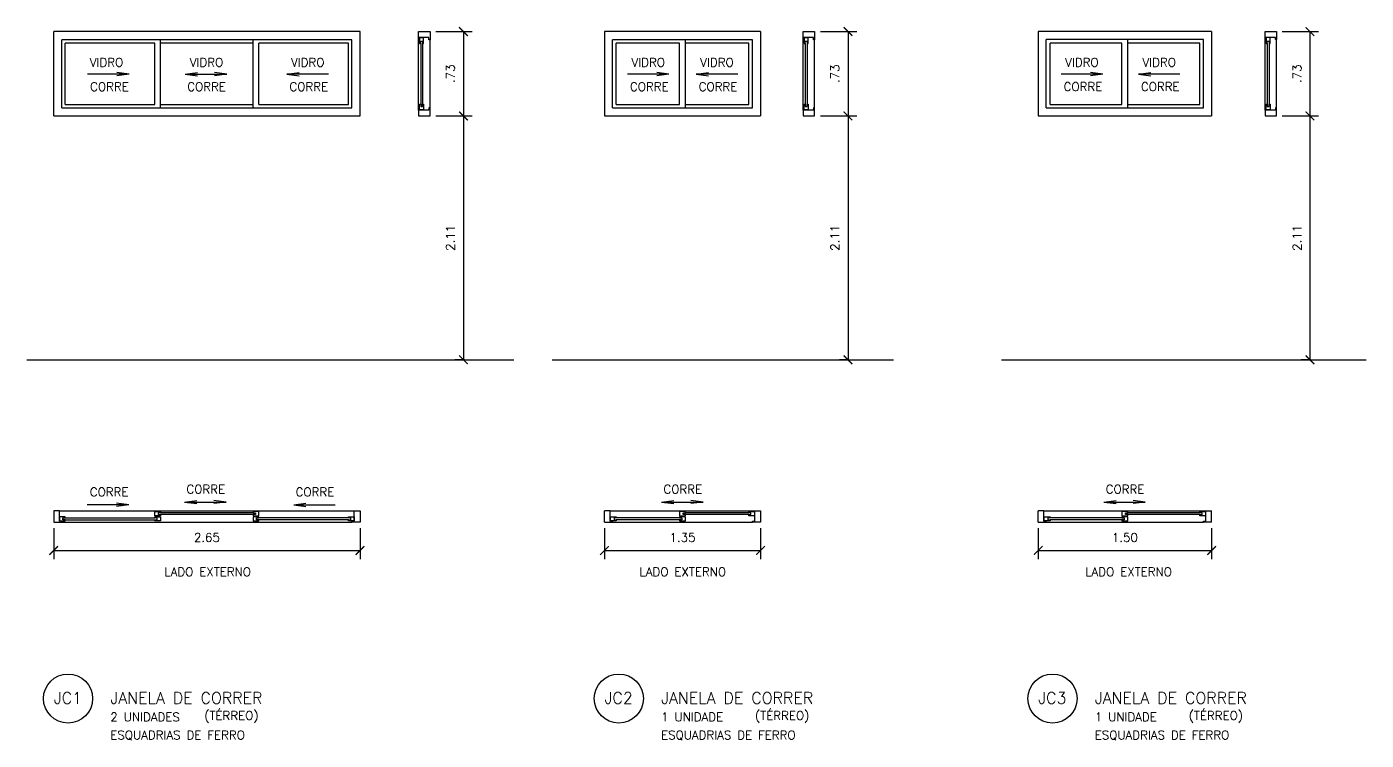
# Model space of a CAD drawing. Header units: millimetres. Extents: x 193 to 586, y 108 to 133.
# Drawn here: x 301.54 to 313.12, y 125.87 to 132.04 of the extents above; entities that cross this region are included whole.
import ezdxf

# ---------------------------------------------------------------- set-up
doc = ezdxf.new("R2010")
doc.units = ezdxf.units.MM
for name, color, linetype in [('CAIX', 2, 'Continuous'), ('CAIXN', 7, 'Continuous'), ('COTAS', 1, 'Continuous'), ('LVISTA02', 1, 'Continuous'), ('REVEST', 2, 'Continuous')]:
    doc.layers.add(name, color=color, linetype=linetype)
doc.styles.add('100-50', font='romans.shx', dxfattribs={"height": 0.125})
doc.styles.add('60-50', font='romans.shx', dxfattribs={"height": 0.075})
doc.dimstyles.new('50', dxfattribs={"dimtxt": 0.1, "dimasz": 2.5, "dimexe": 1.25, "dimexo": 0.625, "dimgap": 0.075, "dimtad": 1, "dimzin": 0, "dimdsep": 46, "dimtxsty": '60-50', "dimcen": 2.5, "dimclrt": 3, "dimadec": 0, "dimazin": 0, "dimtfac": 1, "dimtmove": 0, "dimatfit": 3, "dimfxl": 1, "dimarcsym": 0})

# ---------------------------------------------------------------- blocks, each defined once
blk = doc.blocks.new('_ARCHTICK')
at = {"color": 0, "linetype": 'ByBlock', "const_width": 0.15}
blk.add_lwpolyline([(-0.5, -0.5), (0.5, 0.5)], dxfattribs=at)
blk = doc.blocks.new('*D76')
at = {"color": 0, "linetype": 'ByBlock'}
for p, q in [((130.717, 230.494), (130.717, 230.225)), ((133.367, 230.494), (133.367, 230.225)), ((130.717, 230.3), (133.367, 230.3))]:
    blk.add_line(p, q, dxfattribs=at)
at = {"layer": 'DEFPOINTS', "color": 0, "linetype": 'ByBlock'}
for p in [(130.717, 230.544), (133.367, 230.544), (133.367, 230.3)]:
    blk.add_point(p, dxfattribs=at)
at = {"color": 0, "linetype": 'ByBlock', "xscale": 0.075, "yscale": 0.075, "zscale": 0.075, "rotation": 180}
blk.add_blockref('_ARCHTICK', (130.717, 230.3), dxfattribs=at)
at = {"color": 0, "linetype": 'ByBlock', "xscale": 0.075, "yscale": 0.075, "zscale": 0.075}
blk.add_blockref('_ARCHTICK', (133.367, 230.3), dxfattribs=at)
at = {"color": 3, "linetype": 'ByBlock', "insert": (132.042, 230.413), "char_height": 0.075, "attachment_point": 5, "style": '60-50'}
blk.add_mtext('2.65', dxfattribs=at)
blk = doc.blocks.new('*D77')
at = {"color": 0, "linetype": 'ByBlock'}
for p, q in [((134.022, 234.805), (134.336, 234.805)), ((134.261, 234.805), (134.261, 234.075)), ((134.022, 234.075), (134.336, 234.075))]:
    blk.add_line(p, q, dxfattribs=at)
at = {"layer": 'DEFPOINTS', "color": 0, "linetype": 'ByBlock'}
for p in [(133.972, 234.805), (133.972, 234.075), (134.261, 234.075)]:
    blk.add_point(p, dxfattribs=at)
at = {"color": 0, "linetype": 'ByBlock', "xscale": 0.075, "yscale": 0.075, "zscale": 0.075}
for p, rotation in [((134.261, 234.805), 90), ((134.261, 234.075), 270)]:
    blk.add_blockref('_ARCHTICK', p, dxfattribs=dict(at, rotation=rotation))
at = {"color": 3, "linetype": 'ByBlock', "insert": (134.148, 234.44), "char_height": 0.075, "attachment_point": 5, "rotation": 90, "style": '60-50'}
blk.add_mtext('.73', dxfattribs=at)
blk = doc.blocks.new('*D78')
at = {"color": 0, "linetype": 'ByBlock'}
for p, q in [((134.261, 234.075), (134.261, 231.965)), ((134.269, 231.965), (134.186, 231.965))]:
    blk.add_line(p, q, dxfattribs=at)
at = {"layer": 'DEFPOINTS', "color": 0, "linetype": 'ByBlock'}
for p in [(133.972, 234.075), (134.261, 231.965), (134.319, 231.965)]:
    blk.add_point(p, dxfattribs=at)
at = {"color": 0, "linetype": 'ByBlock', "xscale": 0.075, "yscale": 0.075, "zscale": 0.075}
for p, rotation in [((134.261, 234.075), 90), ((134.261, 231.965), 270)]:
    blk.add_blockref('_ARCHTICK', p, dxfattribs=dict(at, rotation=rotation))
at = {"color": 3, "linetype": 'ByBlock', "insert": (134.148, 233.02), "char_height": 0.075, "attachment_point": 5, "rotation": 90, "style": '60-50'}
blk.add_mtext('2.11', dxfattribs=at)
blk = doc.blocks.new('*D79')
at = {"color": 0, "linetype": 'ByBlock'}
for p, q in [((134.022, 234.805), (134.336, 234.805)), ((134.261, 234.805), (134.261, 234.075)), ((134.022, 234.075), (134.336, 234.075))]:
    blk.add_line(p, q, dxfattribs=at)
at = {"layer": 'DEFPOINTS', "color": 0, "linetype": 'ByBlock'}
for p in [(133.972, 234.805), (133.972, 234.075), (134.261, 234.075)]:
    blk.add_point(p, dxfattribs=at)
at = {"color": 0, "linetype": 'ByBlock', "xscale": 0.075, "yscale": 0.075, "zscale": 0.075}
for p, rotation in [((134.261, 234.805), 90), ((134.261, 234.075), 270)]:
    blk.add_blockref('_ARCHTICK', p, dxfattribs=dict(at, rotation=rotation))
at = {"color": 3, "linetype": 'ByBlock', "insert": (134.148, 234.44), "char_height": 0.075, "attachment_point": 5, "rotation": 90, "style": '60-50'}
blk.add_mtext('.73', dxfattribs=at)
blk = doc.blocks.new('*D80')
at = {"color": 0, "linetype": 'ByBlock'}
for p, q in [((134.261, 234.075), (134.261, 231.965)), ((134.269, 231.965), (134.186, 231.965))]:
    blk.add_line(p, q, dxfattribs=at)
at = {"layer": 'DEFPOINTS', "color": 0, "linetype": 'ByBlock'}
for p in [(133.972, 234.075), (134.261, 231.965), (134.319, 231.965)]:
    blk.add_point(p, dxfattribs=at)
at = {"color": 0, "linetype": 'ByBlock', "xscale": 0.075, "yscale": 0.075, "zscale": 0.075}
for p, rotation in [((134.261, 234.075), 90), ((134.261, 231.965), 270)]:
    blk.add_blockref('_ARCHTICK', p, dxfattribs=dict(at, rotation=rotation))
at = {"color": 3, "linetype": 'ByBlock', "insert": (134.148, 233.02), "char_height": 0.075, "attachment_point": 5, "rotation": 90, "style": '60-50'}
blk.add_mtext('2.11', dxfattribs=at)
blk = doc.blocks.new('*D81')
at = {"color": 0, "linetype": 'ByBlock'}
for p, q in [((135.149, 230.494), (135.149, 230.225)), ((136.499, 230.494), (136.499, 230.225)), ((135.149, 230.3), (136.499, 230.3))]:
    blk.add_line(p, q, dxfattribs=at)
at = {"layer": 'DEFPOINTS', "color": 0, "linetype": 'ByBlock'}
for p in [(135.149, 230.544), (136.499, 230.544), (136.499, 230.3)]:
    blk.add_point(p, dxfattribs=at)
at = {"color": 0, "linetype": 'ByBlock', "xscale": 0.075, "yscale": 0.075, "zscale": 0.075, "rotation": 180}
blk.add_blockref('_ARCHTICK', (135.149, 230.3), dxfattribs=at)
at = {"color": 0, "linetype": 'ByBlock', "xscale": 0.075, "yscale": 0.075, "zscale": 0.075}
blk.add_blockref('_ARCHTICK', (136.499, 230.3), dxfattribs=at)
at = {"color": 3, "linetype": 'ByBlock', "insert": (135.824, 230.413), "char_height": 0.075, "attachment_point": 5, "style": '60-50'}
blk.add_mtext('1.35', dxfattribs=at)
blk = doc.blocks.new('*D82')
at = {"color": 0, "linetype": 'ByBlock'}
for p, q in [((136.872, 234.805), (137.186, 234.805)), ((137.111, 234.805), (137.111, 234.075)), ((136.872, 234.075), (137.186, 234.075))]:
    blk.add_line(p, q, dxfattribs=at)
at = {"layer": 'DEFPOINTS', "color": 0, "linetype": 'ByBlock'}
for p in [(136.822, 234.805), (136.822, 234.075), (137.111, 234.075)]:
    blk.add_point(p, dxfattribs=at)
at = {"color": 0, "linetype": 'ByBlock', "xscale": 0.075, "yscale": 0.075, "zscale": 0.075}
for p, rotation in [((137.111, 234.805), 90), ((137.111, 234.075), 270)]:
    blk.add_blockref('_ARCHTICK', p, dxfattribs=dict(at, rotation=rotation))
at = {"color": 3, "linetype": 'ByBlock', "insert": (136.999, 234.44), "char_height": 0.075, "attachment_point": 5, "rotation": 90, "style": '60-50'}
blk.add_mtext('.73', dxfattribs=at)
blk = doc.blocks.new('*D83')
at = {"color": 0, "linetype": 'ByBlock'}
for p, q in [((137.111, 234.075), (137.111, 231.965)), ((137.119, 231.965), (137.036, 231.965))]:
    blk.add_line(p, q, dxfattribs=at)
at = {"layer": 'DEFPOINTS', "color": 0, "linetype": 'ByBlock'}
for p in [(136.822, 234.075), (137.111, 231.965), (137.169, 231.965)]:
    blk.add_point(p, dxfattribs=at)
at = {"color": 0, "linetype": 'ByBlock', "xscale": 0.075, "yscale": 0.075, "zscale": 0.075}
for p, rotation in [((137.111, 234.075), 90), ((137.111, 231.965), 270)]:
    blk.add_blockref('_ARCHTICK', p, dxfattribs=dict(at, rotation=rotation))
at = {"color": 3, "linetype": 'ByBlock', "insert": (136.999, 233.02), "char_height": 0.075, "attachment_point": 5, "rotation": 90, "style": '60-50'}
blk.add_mtext('2.11', dxfattribs=at)
blk = doc.blocks.new('*D84')
at = {"color": 0, "linetype": 'ByBlock'}
for p, q in [((138.138, 230.494), (138.138, 230.225)), ((139.638, 230.494), (139.638, 230.225)), ((138.138, 230.3), (139.638, 230.3))]:
    blk.add_line(p, q, dxfattribs=at)
at = {"layer": 'DEFPOINTS', "color": 0, "linetype": 'ByBlock'}
for p in [(138.138, 230.544), (139.638, 230.544), (139.638, 230.3)]:
    blk.add_point(p, dxfattribs=at)
at = {"color": 0, "linetype": 'ByBlock', "xscale": 0.075, "yscale": 0.075, "zscale": 0.075, "rotation": 180}
blk.add_blockref('_ARCHTICK', (138.138, 230.3), dxfattribs=at)
at = {"color": 0, "linetype": 'ByBlock', "xscale": 0.075, "yscale": 0.075, "zscale": 0.075}
blk.add_blockref('_ARCHTICK', (139.638, 230.3), dxfattribs=at)
at = {"color": 3, "linetype": 'ByBlock', "insert": (138.888, 230.413), "char_height": 0.075, "attachment_point": 5, "style": '60-50'}
blk.add_mtext('1.50', dxfattribs=at)

msp = doc.modelspace()

# ---------------------------------------------------------------- linework, layer by layer
at = {"layer": 'CAIX', "color": 1}
for p, q in [((304.9244, 131.3196), (304.9244, 131.9496)), ((305.0244, 131.3396), (305.0244, 131.9296)), ((308.2508, 131.3196), (308.2508, 131.9496)), ((308.3508, 131.3396), (308.3508, 131.9296)), ((312.2466, 131.3197), (312.2466, 131.9497)), ((312.3466, 131.3397), (312.3466, 131.9297)), ((301.8194, 127.8535), (304.3694, 127.8535)), ((306.5831, 127.8535), (307.8331, 127.8535)), ((310.3343, 127.8535), (311.7343, 127.8535)), ((301.8394, 127.7535), (304.3494, 127.7535)), ((306.6031, 127.7535), (307.8131, 127.7535)), ((310.3543, 127.7535), (311.7143, 127.7535))]:
    msp.add_line(p, q, dxfattribs=at)
at = {"layer": 'CAIX'}
for p, q in [((304.9444, 131.8969), (304.9444, 131.3724)), ((304.9594, 131.8969), (304.9594, 131.3724)), ((308.2707, 131.8969), (308.2707, 131.3724)), ((308.2857, 131.8969), (308.2857, 131.3724)), ((312.2665, 131.897), (312.2665, 131.3724)), ((312.2815, 131.897), (312.2815, 131.3724)), ((302.4222, 131.631), (302.3162, 131.6442)), ((302.4222, 131.631), (302.3162, 131.6178)), ((302.9076, 131.631), (303.0135, 131.6442)), ((302.9076, 131.631), (303.0135, 131.6178)), ((303.2667, 131.631), (303.1608, 131.6442)), ((303.2667, 131.631), (303.1608, 131.6178)), ((303.7869, 131.631), (303.8929, 131.6442)), ((303.7869, 131.631), (303.8929, 131.6178)), ((307.0913, 131.631), (306.9854, 131.6442)), ((307.0913, 131.631), (306.9854, 131.6178)), ((307.3269, 131.631), (307.4328, 131.6442)), ((307.3269, 131.631), (307.4328, 131.6178)), ((310.8425, 131.631), (310.7365, 131.6443)), ((310.8425, 131.631), (310.7365, 131.6178)), ((311.1518, 131.631), (311.2578, 131.6443)), ((311.1518, 131.631), (311.2578, 131.6178)), ((304.9244, 131.2696), (305.0244, 131.2696)), ((308.2508, 131.2696), (308.3508, 131.2696)), ((312.2466, 131.2697), (312.3466, 131.2697)), ((302.4195, 127.9048), (302.3136, 127.918)), ((302.4195, 127.9048), (302.3136, 127.8915)), ((302.9008, 127.9284), (303.0067, 127.9417)), ((302.9008, 127.9284), (303.0067, 127.9152)), ((303.2599, 127.9284), (303.154, 127.9417)), ((303.2599, 127.9284), (303.154, 127.9152)), ((303.8451, 127.9048), (303.951, 127.918)), ((303.8451, 127.9048), (303.951, 127.8915)), ((307.0265, 127.9284), (307.1324, 127.9417)), ((307.0265, 127.9284), (307.1324, 127.9152)), ((307.3856, 127.9284), (307.2797, 127.9417)), ((307.3856, 127.9284), (307.2797, 127.9152)), ((310.8522, 127.9284), (310.9581, 127.9417)), ((310.8522, 127.9284), (310.9581, 127.9152)), ((311.2113, 127.9284), (311.1054, 127.9417)), ((311.2113, 127.9284), (311.1054, 127.9152)), ((301.7694, 127.8535), (301.7694, 127.7535)), ((301.8694, 127.801), (301.8194, 127.801)), ((301.8194, 127.801), (301.8194, 127.766)), ((301.8494, 127.776), (301.8494, 127.791)), ((301.8494, 127.791), (301.8694, 127.791)), ((301.8694, 127.791), (301.8694, 127.801)), ((301.8694, 127.791), (302.6444, 127.791)), ((303.4944, 127.836), (302.6944, 127.836)), ((303.4944, 127.821), (302.6944, 127.821)), ((304.3194, 127.791), (303.5444, 127.791)), ((304.3194, 127.801), (304.3694, 127.801)), ((304.3194, 127.791), (304.3194, 127.801)), ((304.3394, 127.791), (304.3194, 127.791)), ((304.3394, 127.776), (304.3394, 127.791)), ((304.3694, 127.801), (304.3694, 127.766)), ((304.4194, 127.8535), (304.4194, 127.7535)), ((306.5331, 127.7535), (306.5331, 127.8535)), ((307.1831, 127.791), (306.6359, 127.791)), ((307.7806, 127.836), (307.2331, 127.836)), ((307.7806, 127.821), (307.2331, 127.821)), ((307.8831, 127.8535), (307.8831, 127.7535)), ((310.2843, 127.7535), (310.2843, 127.8535)), ((311.0093, 127.791), (310.387, 127.791)), ((311.6818, 127.836), (311.0593, 127.836)), ((311.6818, 127.821), (311.0593, 127.821)), ((311.7843, 127.7535), (311.7843, 127.8535)), ((301.8194, 127.766), (301.8694, 127.766)), ((301.8694, 127.776), (301.8494, 127.776)), ((301.8694, 127.776), (302.6444, 127.776)), ((301.8694, 127.766), (301.8694, 127.776)), ((304.3194, 127.776), (303.5444, 127.776)), ((304.3194, 127.766), (304.3194, 127.776)), ((304.3194, 127.776), (304.3394, 127.776)), ((304.3694, 127.766), (304.3194, 127.766)), ((307.1831, 127.776), (306.6359, 127.776)), ((311.0093, 127.776), (310.387, 127.776))]:
    msp.add_line(p, q, dxfattribs=at)
at = {"layer": 'CAIX', "color": 7}
for p, q in [((302.4222, 131.631), (302.063, 131.631)), ((302.9076, 131.631), (303.2667, 131.631)), ((304.1461, 131.631), (303.7869, 131.631)), ((307.0913, 131.631), (306.7321, 131.631)), ((307.6861, 131.631), (307.3269, 131.631)), ((310.8425, 131.631), (310.4833, 131.631)), ((311.511, 131.631), (311.1518, 131.631)), ((302.4195, 127.9048), (302.0603, 127.9048)), ((302.9008, 127.9284), (303.2599, 127.9284)), ((303.8451, 127.9048), (304.2042, 127.9048)), ((307.0265, 127.9284), (307.3856, 127.9284)), ((310.8522, 127.9284), (311.2113, 127.9284))]:
    msp.add_line(p, q, dxfattribs=at)
at = {"layer": 'CAIX'}
for points in [[(305.0244, 131.9996), (305.0244, 131.9296), (305.0144, 131.9296), (305.0144, 131.9496), (304.9244, 131.9496), (304.9244, 131.9996)], [(308.3508, 131.9996), (308.3508, 131.9296), (308.3408, 131.9296), (308.3408, 131.9496), (308.2508, 131.9496), (308.2508, 131.9996)], [(312.3466, 131.9997), (312.3466, 131.9297), (312.3366, 131.9297), (312.3366, 131.9497), (312.2466, 131.9497), (312.2466, 131.9997)], [(304.9344, 131.9469), (304.9344, 131.8969), (304.9444, 131.8969), (304.9444, 131.9169), (304.9594, 131.9169), (304.9594, 131.8969), (304.9694, 131.8969), (304.9694, 131.9469)], [(308.2607, 131.9469), (308.2607, 131.8969), (308.2707, 131.8969), (308.2707, 131.9169), (308.2857, 131.9169), (308.2857, 131.8969), (308.2957, 131.8969), (308.2957, 131.9469)], [(312.2565, 131.947), (312.2565, 131.897), (312.2665, 131.897), (312.2665, 131.917), (312.2815, 131.917), (312.2815, 131.897), (312.2915, 131.897), (312.2915, 131.947)], [(304.9344, 131.3224), (304.9344, 131.3724), (304.9444, 131.3724), (304.9444, 131.3524), (304.9594, 131.3524), (304.9594, 131.3724), (304.9694, 131.3724), (304.9694, 131.3224)], [(308.2607, 131.3224), (308.2607, 131.3724), (308.2707, 131.3724), (308.2707, 131.3524), (308.2857, 131.3524), (308.2857, 131.3724), (308.2957, 131.3724), (308.2957, 131.3224)], [(312.2565, 131.3224), (312.2565, 131.3724), (312.2665, 131.3724), (312.2665, 131.3524), (312.2815, 131.3524), (312.2815, 131.3724), (312.2915, 131.3724), (312.2915, 131.3224)], [(302.6744, 127.821), (302.6944, 127.821), (302.6944, 127.811), (302.6444, 127.811), (302.6444, 127.846), (302.6944, 127.846), (302.6944, 127.836), (302.6744, 127.836)], [(302.6644, 127.791), (302.6444, 127.791), (302.6444, 127.801), (302.6944, 127.801), (302.6944, 127.766), (302.6444, 127.766), (302.6444, 127.776), (302.6644, 127.776)], [(303.5144, 127.821), (303.4944, 127.821), (303.4944, 127.811), (303.5444, 127.811), (303.5444, 127.846), (303.4944, 127.846), (303.4944, 127.836), (303.5144, 127.836)], [(303.5244, 127.791), (303.5444, 127.791), (303.5444, 127.801), (303.4944, 127.801), (303.4944, 127.766), (303.5444, 127.766), (303.5444, 127.776), (303.5244, 127.776)], [(306.5859, 127.801), (306.6359, 127.801), (306.6359, 127.791), (306.6159, 127.791), (306.6159, 127.776), (306.6359, 127.776), (306.6359, 127.766), (306.5859, 127.766)], [(307.1831, 127.811), (307.2331, 127.811), (307.2331, 127.821), (307.2131, 127.821), (307.2131, 127.836), (307.2331, 127.836), (307.2331, 127.846), (307.1831, 127.846)], [(307.2331, 127.801), (307.1831, 127.801), (307.1831, 127.791), (307.2031, 127.791), (307.2031, 127.776), (307.1831, 127.776), (307.1831, 127.766), (307.2331, 127.766)], [(307.8306, 127.811), (307.7806, 127.811), (307.7806, 127.821), (307.8006, 127.821), (307.8006, 127.836), (307.7806, 127.836), (307.7806, 127.846), (307.8306, 127.846)], [(310.337, 127.801), (310.387, 127.801), (310.387, 127.791), (310.367, 127.791), (310.367, 127.776), (310.387, 127.776), (310.387, 127.766), (310.337, 127.766)], [(311.0093, 127.811), (311.0593, 127.811), (311.0593, 127.821), (311.0393, 127.821), (311.0393, 127.836), (311.0593, 127.836), (311.0593, 127.846), (311.0093, 127.846)], [(311.0593, 127.801), (311.0093, 127.801), (311.0093, 127.791), (311.0293, 127.791), (311.0293, 127.776), (311.0093, 127.776), (311.0093, 127.766), (311.0593, 127.766)], [(311.7318, 127.811), (311.6818, 127.811), (311.6818, 127.821), (311.7018, 127.821), (311.7018, 127.836), (311.6818, 127.836), (311.6818, 127.846), (311.7318, 127.846)]]:
    msp.add_lwpolyline(points, close=True, dxfattribs=at)
for points in [[(305.0244, 131.2696), (305.0244, 131.3396), (305.0144, 131.3396), (305.0144, 131.3196), (304.9244, 131.3196), (304.9244, 131.2696)], [(308.3508, 131.2696), (308.3508, 131.3396), (308.3408, 131.3396), (308.3408, 131.3196), (308.2508, 131.3196), (308.2508, 131.2696)], [(312.3466, 131.2697), (312.3466, 131.3397), (312.3366, 131.3397), (312.3366, 131.3197), (312.2466, 131.3197), (312.2466, 131.2697)], [(301.7694, 127.7535), (301.8394, 127.7535), (301.8394, 127.7635), (301.8194, 127.7635), (301.8194, 127.8535), (301.7694, 127.8535)], [(304.4194, 127.7535), (304.3494, 127.7535), (304.3494, 127.7635), (304.3694, 127.7635), (304.3694, 127.8535), (304.4194, 127.8535)], [(306.5331, 127.7535), (306.6031, 127.7535), (306.6031, 127.7635), (306.5831, 127.7635), (306.5831, 127.8535), (306.5331, 127.8535)], [(307.8831, 127.7535), (307.8131, 127.7535), (307.8131, 127.7635), (307.8331, 127.7635), (307.8331, 127.8535), (307.8831, 127.8535)], [(310.2843, 127.7535), (310.3543, 127.7535), (310.3543, 127.7635), (310.3343, 127.7635), (310.3343, 127.8535), (310.2843, 127.8535)], [(311.7843, 127.7535), (311.7143, 127.7535), (311.7143, 127.7635), (311.7343, 127.7635), (311.7343, 127.8535), (311.7843, 127.8535)]]:
    msp.add_lwpolyline(points, dxfattribs=at)
at = {"layer": 'CAIXN', "color": 8, "ltscale": 0.5}
for centre in [(301.8935, 126.2284), (306.6572, 126.2284), (310.4084, 126.2284)]:
    msp.add_circle(centre, 0.2125, dxfattribs=at)
at = {"layer": 'LVISTA02'}
for p, q in [((301.7694, 131.2696), (301.7694, 131.9996)), ((304.4194, 131.9996), (301.7694, 131.9996)), ((304.4194, 131.2696), (304.4194, 131.9996)), ((306.5331, 131.9996), (306.5331, 131.2696)), ((307.8831, 131.9996), (306.5331, 131.9996)), ((307.8831, 131.9996), (307.8831, 131.2696)), ((310.2843, 131.9997), (310.2843, 131.2697)), ((311.7843, 131.9997), (310.2843, 131.9997)), ((311.7843, 131.9997), (311.7843, 131.2697)), ((301.8394, 131.3396), (301.8394, 131.9296)), ((304.3494, 131.9296), (301.8394, 131.9296)), ((304.3494, 131.3396), (304.3494, 131.9296)), ((307.8131, 131.9296), (306.6031, 131.9296)), ((306.6031, 131.3396), (306.6031, 131.9296)), ((307.8131, 131.3396), (307.8131, 131.9296)), ((311.7143, 131.9297), (310.3543, 131.9297)), ((310.3543, 131.3397), (310.3543, 131.9297)), ((311.7143, 131.3397), (311.7143, 131.9297)), ((301.7694, 131.2696), (304.4194, 131.2696)), ((301.8394, 131.3396), (304.3494, 131.3396)), ((306.5331, 131.2696), (307.8831, 131.2696)), ((306.6031, 131.3396), (307.8131, 131.3396)), ((310.2843, 131.2697), (311.7843, 131.2697)), ((310.3543, 131.3397), (311.7143, 131.3397))]:
    msp.add_line(p, q, dxfattribs=at)
at = {"layer": 'LVISTA02', "color": 8}
for p, q in [((301.8694, 131.3696), (301.8694, 131.8996)), ((302.6444, 131.8996), (301.8694, 131.8996)), ((302.6444, 131.3696), (302.6444, 131.8996)), ((302.6944, 131.3396), (302.6944, 131.9296)), ((303.4944, 131.8996), (302.6944, 131.8996)), ((303.4944, 131.3396), (303.4944, 131.9296)), ((303.5444, 131.3696), (303.5444, 131.8996)), ((304.3194, 131.8996), (303.5444, 131.8996)), ((304.3194, 131.3696), (304.3194, 131.8996)), ((307.1831, 131.8996), (306.6359, 131.8996)), ((306.6359, 131.3696), (306.6359, 131.8996)), ((307.1831, 131.3696), (307.1831, 131.8996)), ((307.2331, 131.3396), (307.2331, 131.9296)), ((307.7806, 131.8996), (307.2331, 131.8996)), ((307.7806, 131.3696), (307.7806, 131.8996)), ((311.0093, 131.8997), (310.387, 131.8997)), ((310.387, 131.3697), (310.387, 131.8997)), ((311.0093, 131.3697), (311.0093, 131.8997)), ((311.0593, 131.3397), (311.0593, 131.9297)), ((311.6818, 131.8997), (311.0593, 131.8997)), ((311.6818, 131.3697), (311.6818, 131.8997)), ((301.8694, 131.3696), (302.6444, 131.3696)), ((302.6944, 131.3696), (303.4944, 131.3696)), ((303.5444, 131.3696), (304.3194, 131.3696)), ((306.6359, 131.3696), (307.1831, 131.3696)), ((307.2331, 131.3696), (307.7806, 131.3696)), ((310.387, 131.3697), (311.0093, 131.3697)), ((311.0593, 131.3697), (311.6818, 131.3697))]:
    msp.add_line(p, q, dxfattribs=at)
at = {"layer": 'LVISTA02', "color": 2}
for p, q in [((306.0816, 129.1596), (309.0326, 129.1596)), ((309.9683, 129.1596), (313.122, 129.1596))]:
    msp.add_line(p, q, dxfattribs=at)
at = {"layer": 'REVEST'}
msp.add_line((301.5367, 129.1596), (305.7498, 129.1596), dxfattribs=at)

# ---------------------------------------------------------------- texts
at = {"layer": 'CAIXN', "ltscale": 0.5, "char_height": 0.075, "style": '60-50'}
for s, insert, attachment_point in [('VIDRO', (302.2265, 131.7332), 5), ('VIDRO', (303.0913, 131.7332), 5), ('VIDRO', (303.9667, 131.7332), 5), ('VIDRO', (306.9119, 131.7332), 5), ('VIDRO', (307.5066, 131.7332), 5), ('VIDRO', (310.663, 131.7333), 5), ('VIDRO', (311.3315, 131.7333), 5), ('CORRE', (302.2517, 131.5229), 5), ('CORRE', (303.0916, 131.5229), 5), ('CORRE', (303.9757, 131.5229), 5), ('CORRE', (306.9208, 131.5229), 5), ('CORRE', (307.5156, 131.5229), 5), ('CORRE', (310.672, 131.523), 5), ('CORRE', (311.3405, 131.523), 5), ('CORRE', (302.249, 128.0163), 5), ('CORRE', (303.0848, 128.04), 5), ('CORRE', (304.0291, 128.0163), 5), ('CORRE', (307.2105, 128.04), 5), ('CORRE', (311.0362, 128.04), 5), ('LADO EXTERNO', (303.1009, 127.3256), 5), ('LADO EXTERNO', (307.2108, 127.3256), 5), ('LADO EXTERNO', (311.0666, 127.3256), 5), ('2 UNIDADES', (302.2593, 126.0691), 4), ('(TÉRREO)', (303.0721, 126.0691), 4), ('1 UNIDADE', (307.0231, 126.0691), 4), ('(TÉRREO)', (307.8359, 126.0691), 4), ('1 UNIDADE', (310.7742, 126.0691), 4), ('(TÉRREO)', (311.587, 126.0691), 4), ('ESQUADRIAS DE FERRO', (302.2593, 125.9092), 4), ('ESQUADRIAS DE FERRO', (307.0231, 125.9092), 4), ('ESQUADRIAS DE FERRO', (310.7742, 125.9092), 4)]:
    msp.add_mtext(s, dxfattribs=dict(at, insert=insert, attachment_point=attachment_point))
at = {"layer": 'CAIXN', "color": 2, "ltscale": 0.5, "char_height": 0.1, "style": '100-50'}
for s, insert, attachment_point in [('JC1', (301.8924, 126.2341), 5), ('JANELA DE CORRER', (302.2595, 126.2341), 4), ('JC2', (306.6561, 126.2341), 5), ('JANELA DE CORRER', (307.0232, 126.2341), 4), ('JC3', (310.4073, 126.2341), 5), ('JANELA DE CORRER', (310.7744, 126.2341), 4)]:
    msp.add_mtext(s, dxfattribs=dict(at, insert=insert, attachment_point=attachment_point))

# ---------------------------------------------------------------- dimensions: what is measured, and where the dimension line sits
at = {"layer": 'COTAS'}
for base, p1, p2, override, picture, middle, set_off in [((305.3134, 131.2696), (305.0244, 131.9996), (305.0244, 131.2696), {"dimasz": 0.075, "dimexe": 0.075, "dimexo": 0.05, "dimzin": 4, "dimblk1": 'ARCHTICK', "dimblk2": 'ARCHTICK', "dimsah": 1, "dimtmove": 2}, '*D77', (305.2009, 131.6346), (171.0525, -102.8052)), ((308.6397, 131.2696), (308.3508, 131.9996), (308.3508, 131.2696), {"dimasz": 0.075, "dimexe": 0.075, "dimexo": 0.05, "dimzin": 4, "dimblk1": 'ARCHTICK', "dimblk2": 'ARCHTICK', "dimsah": 1, "dimtmove": 2}, '*D79', (308.5272, 131.6346), (174.3788, -102.8052)), ((312.6355, 131.2697), (312.3466, 131.9997), (312.3466, 131.2697), {"dimasz": 0.075, "dimexe": 0.075, "dimexo": 0.05, "dimzin": 4, "dimblk1": 'ARCHTICK', "dimblk2": 'ARCHTICK', "dimsah": 1, "dimtmove": 2}, '*D82', (312.523, 131.6347), (175.5244, -102.8052)), ((305.3134, 129.1596), (305.0244, 131.2696), (305.371, 129.1596), {"dimasz": 0.075, "dimexe": 0.075, "dimexo": 0.05, "dimzin": 4, "dimblk1": 'ARCHTICK', "dimblk2": 'ARCHTICK', "dimsah": 1, "dimse1": 1, "dimtmove": 2}, '*D78', (305.2009, 130.2146), (171.0525, -102.8052)), ((308.6397, 129.1596), (308.3508, 131.2696), (308.6974, 129.1596), {"dimasz": 0.075, "dimexe": 0.075, "dimexo": 0.05, "dimzin": 4, "dimblk1": 'ARCHTICK', "dimblk2": 'ARCHTICK', "dimsah": 1, "dimse1": 1, "dimtmove": 2}, '*D80', (308.5272, 130.2146), (174.3788, -102.8052)), ((312.6355, 129.1597), (312.3466, 131.2697), (312.6932, 129.1597), {"dimasz": 0.075, "dimexe": 0.075, "dimexo": 0.05, "dimzin": 4, "dimblk1": 'ARCHTICK', "dimblk2": 'ARCHTICK', "dimsah": 1, "dimse1": 1, "dimtmove": 2}, '*D83', (312.523, 130.2147), (175.5244, -102.8052))]:
    dim = msp.add_linear_dim(base=base, p1=p1, p2=p2, angle=90, dimstyle='50', override=override, dxfattribs=at)
    dim.commit()
    dim.dimension.update_dxf_attribs({"geometry": picture, "text_midpoint": middle, "insert": set_off})
for base, p1, p2, picture, middle, set_off in [((304.4194, 127.51), (301.7694, 127.7535), (304.4194, 127.7535), '*D76', (303.0944, 127.6225), (171.0525, -102.7902)), ((307.8831, 127.51), (306.5331, 127.7535), (307.8831, 127.7535), '*D81', (307.2081, 127.6225), (171.3842, -102.7902)), ((311.7843, 127.51), (310.2843, 127.7535), (311.7843, 127.7535), '*D84', (311.0343, 127.6225), (172.1467, -102.7902))]:
    dim = msp.add_linear_dim(base=base, p1=p1, p2=p2, dimstyle='50', override={"dimasz": 0.075, "dimexe": 0.075, "dimexo": 0.05, "dimzin": 4, "dimblk1": 'ARCHTICK', "dimblk2": 'ARCHTICK', "dimsah": 1, "dimtmove": 2}, dxfattribs=at)
    dim.commit()
    dim.dimension.update_dxf_attribs({"geometry": picture, "text_midpoint": middle, "insert": set_off})

doc.saveas('drawing.dxf')
